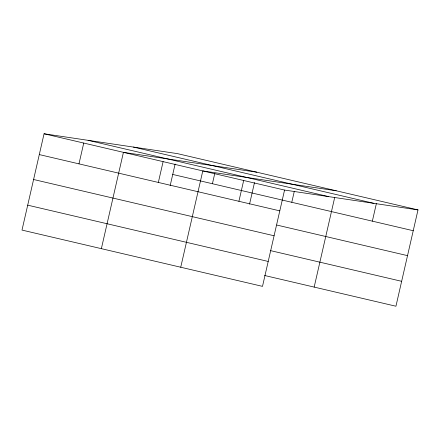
<?xml version="1.0" encoding="UTF-8"?>
<svg xmlns="http://www.w3.org/2000/svg" width="440" height="440" viewBox="0 0 440 440"><rect width="100%" height="100%" fill="white"/><g stroke="black" fill="none" stroke-linecap="round" stroke-linejoin="round"><path stroke-width="0.66" d="M418 209.913L177.502 153.632L44.061 133.771L22 230.087L262.499 286.368L284.559 190.058L418 209.913L395.94 306.229L264.567 275.484M78.975 163.867L83.743 143.061M101.365 248.661L123.426 152.345L256.867 172.205M158.34 182.441L163.108 161.634M170.181 185.587L175.12 164.032M180.73 267.234L202.791 170.918L336.232 190.779M212.416 183.722L214.803 173.322M238.909 201.295L243.672 180.488M249.546 204.16L254.485 182.606M291.781 202.301L294.316 191.246M314.171 287.095L334.741 197.28M372.35 221.155L376.37 203.599M133.463 147.076L373.967 203.363M88.094 140.322L328.592 196.609M44.061 133.771L284.559 190.058M172.733 174.438L413.237 230.725M39.292 154.578L279.791 210.865M276.815 225.049L407.528 255.64M33.589 179.498L274.087 235.78M270.276 250.564L401.649 281.314M27.709 205.167L268.207 261.454"/></g></svg>
